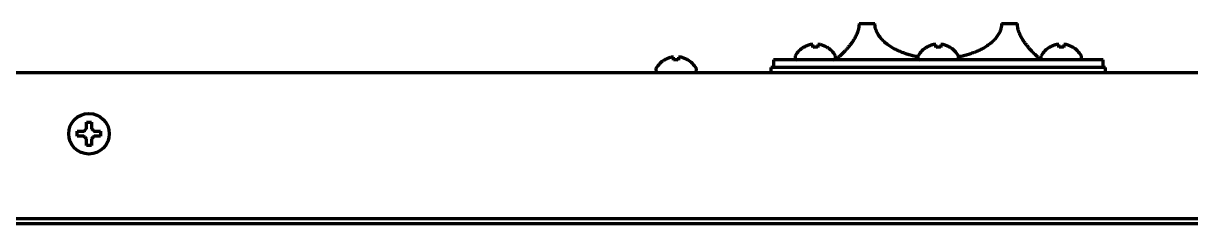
# Model space of a CAD drawing. Header units: inches. Extents: x -2983 to 7024, y 422 to 5529.
# Drawn here: x 6528.7 to 6758.9, y 3910.5 to 3950.1 of the extents above; entities that cross this region are included whole.
import ezdxf

# ---------------------------------------------------------------- set-up
doc = ezdxf.new("R2010")
doc.units = ezdxf.units.IN

msp = doc.modelspace()

# ---------------------------------------------------------------- linework, layer by layer
at = {"linetype": 'Continuous', "lineweight": 70}
for p, q in [((6693.51, 3950.09), (6696.62, 3950.09)), ((6721.62, 3950.09), (6724.74, 3950.09)), ((6682.58, 3945.34), (6682.58, 3945.37)), ((6687.18, 3945.37), (6687.18, 3945.34)), ((6706.82, 3945.34), (6706.82, 3945.37)), ((6711.42, 3945.37), (6711.42, 3945.34)), ((6731.07, 3945.34), (6731.07, 3945.37)), ((6735.67, 3945.37), (6735.67, 3945.34)), ((6655.12, 3942.84), (6655.12, 3942.87)), ((6659.72, 3942.87), (6659.72, 3942.84)), ((6741.62, 3942.89), (6676.62, 3942.89)), ((6676.62, 3942.89), (6676.62, 3941.39)), ((6680.88, 3943.49), (6680.88, 3943.29)), ((6688.88, 3943.29), (6688.88, 3943.49)), ((6689.12, 3943.09), (6689.12, 3942.89)), ((6705.12, 3943.49), (6705.12, 3943.29)), ((6713.12, 3943.29), (6713.12, 3943.49)), ((6729.12, 3942.89), (6729.12, 3943.09)), ((6729.37, 3943.49), (6729.37, 3943.29)), ((6737.37, 3943.29), (6737.37, 3943.49)), ((6741.62, 3941.39), (6741.62, 3942.89)), ((6097.12, 3940.39), (6986.12, 3940.39)), ((6653.42, 3940.99), (6653.42, 3940.79)), ((6661.42, 3940.79), (6661.42, 3940.99)), ((6692.62, 3941.39), (6676.12, 3941.39)), ((6676.12, 3941.39), (6676.12, 3940.39)), ((6742.12, 3941.39), (6692.62, 3941.39)), ((6742.12, 3940.39), (6742.12, 3941.39)), ((6539.32, 3928.29), (6539.32, 3928.79)), ((6539.32, 3927.79), (6539.32, 3928.29)), ((6543.92, 3928.79), (6543.92, 3928.29)), ((6543.92, 3928.29), (6543.92, 3927.79)), ((6981.12, 3911.51), (6102.12, 3911.51)), ((6981.12, 3910.54), (6102.12, 3910.54))]:
    msp.add_line(p, q, dxfattribs=at)
msp.add_circle((6541.62, 3928.29), 4, dxfattribs=at)
for centre, radius, start, end in [((6685.07, 3941.27), 4.8, 121.3727, 149.6988), ((6684.68, 3941.27), 4.8, 30.3012, 58.6273), ((6709.32, 3941.27), 4.8, 121.3727, 149.6988), ((6708.93, 3941.27), 4.8, 30.3012, 58.6273), ((6733.57, 3941.27), 4.8, 121.3727, 149.6988), ((6733.17, 3941.27), 4.8, 30.3012, 58.6273), ((6657.62, 3938.77), 4.8, 121.3727, 149.6988), ((6657.23, 3938.77), 4.8, 30.3012, 58.6273), ((6681.28, 3943.49), 0.4, 149.6988, 180), ((6681.28, 3943.29), 0.4, 180, 270), ((6688.48, 3943.29), 0.4, 270, 0), ((6688.48, 3943.49), 0.4, 0, 30.3012), ((6705.52, 3943.49), 0.4, 149.6988, 180), ((6705.52, 3943.29), 0.4, 180, 270), ((6712.72, 3943.29), 0.4, 270, 0), ((6712.72, 3943.49), 0.4, 0, 30.3012), ((6729.77, 3943.49), 0.4, 149.6988, 180), ((6729.77, 3943.29), 0.4, 180, 270), ((6736.97, 3943.29), 0.4, 270, 0), ((6736.97, 3943.49), 0.4, 0, 30.3012), ((6653.82, 3940.99), 0.4, 149.6988, 180), ((6653.82, 3940.79), 0.4, 180, 270), ((6661.02, 3940.79), 0.4, 270, 0), ((6661.02, 3940.99), 0.4, 0, 30.3012)]:
    msp.add_arc(centre, radius, start, end, dxfattribs=at)
for points, knots in [([(6693.51, 3950.09), (6693.51, 3949.92), (6693.5, 3949.75), (6693.47, 3949.41), (6693.44, 3949.24), (6693.4, 3949.04), (6693.39, 3949), (6693.37, 3948.92), (6693.34, 3948.8), (6693.3, 3948.68), (6693.23, 3948.45), (6693.18, 3948.3), (6693.07, 3948.02), (6693.01, 3947.88), (6692.89, 3947.61), (6692.82, 3947.48), (6692.69, 3947.23), (6692.62, 3947.11), (6692.48, 3946.87), (6692.41, 3946.76), (6692.27, 3946.54), (6692.2, 3946.44), (6692.09, 3946.28), (6692.03, 3946.21), (6691.98, 3946.13), (6691.94, 3946.08), (6691.93, 3946.06), (6691.76, 3945.84), (6691.62, 3945.66), (6691.34, 3945.32), (6691.21, 3945.17), (6690.94, 3944.87), (6690.82, 3944.74), (6690.63, 3944.55), (6690.57, 3944.48), (6690.48, 3944.39), (6690.46, 3944.37), (6690.4, 3944.31), (6690.37, 3944.28), (6690.23, 3944.14), (6690.13, 3944.04), (6689.93, 3943.85), (6689.84, 3943.76), (6689.68, 3943.61), (6689.6, 3943.54), (6689.47, 3943.41), (6689.41, 3943.36), (6689.34, 3943.3), (6689.33, 3943.28), (6689.31, 3943.26), (6689.27, 3943.23), (6689.24, 3943.2), (6689.19, 3943.16), (6689.17, 3943.13), (6689.14, 3943.11), (6689.13, 3943.1), (6689.13, 3943.09), (6689.12, 3943.09), (6689.12, 3943.09)], [0, 0, 0, 0, 0.031276, 0.031276, 0.062553, 0.062553, 0.070372, 0.070372, 0.078191, 0.093829, 0.093829, 0.125106, 0.125106, 0.156382, 0.156382, 0.187658, 0.187658, 0.218935, 0.218935, 0.250211, 0.250211, 0.281488, 0.281488, 0.297126, 0.304945, 0.304945, 0.312764, 0.312764, 0.375317, 0.375317, 0.437869, 0.437869, 0.500422, 0.500422, 0.531699, 0.531699, 0.547337, 0.547337, 0.562975, 0.562975, 0.625528, 0.625528, 0.688081, 0.688081, 0.750633, 0.750633, 0.813186, 0.813186, 0.828824, 0.828824, 0.844463, 0.875739, 0.875739, 0.938292, 0.938292, 0.969568, 0.969568, 1, 1, 1, 1]), ([(6705.24, 3943.45), (6705.19, 3943.46), (6705.14, 3943.46), (6704.77, 3943.54), (6704.45, 3943.61), (6703.81, 3943.76), (6703.49, 3943.85), (6702.87, 3944.04), (6702.56, 3944.14), (6702.18, 3944.28), (6702.11, 3944.3), (6701.96, 3944.36), (6701.73, 3944.45), (6701.51, 3944.54), (6701.07, 3944.73), (6700.79, 3944.87), (6700.24, 3945.16), (6699.97, 3945.32), (6699.45, 3945.66), (6699.2, 3945.84), (6698.89, 3946.08), (6698.83, 3946.13), (6698.71, 3946.23), (6698.65, 3946.28), (6698.48, 3946.43), (6698.36, 3946.54), (6698.14, 3946.76), (6698.04, 3946.87), (6697.83, 3947.1), (6697.73, 3947.23), (6697.61, 3947.38), (6697.59, 3947.42), (6697.54, 3947.48), (6697.47, 3947.58), (6697.41, 3947.68), (6697.28, 3947.88), (6697.2, 3948.02), (6697.05, 3948.3), (6696.98, 3948.45), (6696.9, 3948.64), (6696.89, 3948.68), (6696.86, 3948.76), (6696.85, 3948.8), (6696.81, 3948.92), (6696.78, 3949), (6696.72, 3949.24), (6696.68, 3949.41), (6696.65, 3949.62), (6696.65, 3949.66), (6696.64, 3949.75), (6696.64, 3949.79), (6696.63, 3949.92), (6696.62, 3950.01), (6696.62, 3950.09)], [0, 0, 0, 0, 0.011898, 0.011898, 0.09424, 0.09424, 0.176582, 0.176582, 0.258924, 0.258924, 0.279509, 0.279509, 0.300095, 0.341266, 0.341266, 0.423607, 0.423607, 0.505949, 0.505949, 0.588291, 0.588291, 0.608876, 0.608876, 0.629462, 0.629462, 0.670633, 0.670633, 0.711804, 0.711804, 0.752975, 0.752975, 0.763267, 0.763267, 0.77356, 0.794145, 0.794145, 0.835316, 0.835316, 0.876487, 0.876487, 0.88678, 0.88678, 0.897073, 0.897073, 0.917658, 0.917658, 0.958829, 0.958829, 0.969122, 0.969122, 0.979415, 0.979415, 1, 1, 1, 1]), ([(6721.62, 3950.09), (6721.62, 3949.92), (6721.61, 3949.75), (6721.57, 3949.41), (6721.53, 3949.24), (6721.48, 3949.04), (6721.47, 3949), (6721.44, 3948.92), (6721.4, 3948.8), (6721.36, 3948.68), (6721.27, 3948.45), (6721.2, 3948.3), (6721.05, 3948.02), (6720.97, 3947.88), (6720.8, 3947.61), (6720.71, 3947.48), (6720.52, 3947.23), (6720.42, 3947.11), (6720.21, 3946.87), (6720.11, 3946.76), (6719.89, 3946.54), (6719.77, 3946.43), (6719.6, 3946.28), (6719.51, 3946.2), (6719.42, 3946.13), (6719.36, 3946.08), (6719.33, 3946.06), (6719.06, 3945.84), (6718.8, 3945.66), (6718.28, 3945.32), (6718.01, 3945.17), (6717.46, 3944.87), (6717.18, 3944.74), (6716.74, 3944.54), (6716.6, 3944.48), (6716.37, 3944.39), (6716.3, 3944.36), (6716.15, 3944.31), (6716.07, 3944.28), (6715.69, 3944.14), (6715.38, 3944.04), (6714.76, 3943.85), (6714.44, 3943.76), (6713.8, 3943.61), (6713.48, 3943.54), (6713.12, 3943.47), (6713.09, 3943.46), (6713.05, 3943.45)], [0, 0, 0, 0, 0.041322, 0.041322, 0.082645, 0.082645, 0.092975, 0.092975, 0.103306, 0.123967, 0.123967, 0.165289, 0.165289, 0.206612, 0.206612, 0.247934, 0.247934, 0.289256, 0.289256, 0.330579, 0.330579, 0.371901, 0.371901, 0.392562, 0.402893, 0.402893, 0.413223, 0.413223, 0.495868, 0.495868, 0.578512, 0.578512, 0.661157, 0.661157, 0.702479, 0.702479, 0.72314, 0.72314, 0.743802, 0.743802, 0.826446, 0.826446, 0.909091, 0.909091, 0.991736, 0.991736, 1, 1, 1, 1]), ([(6729.12, 3943.09), (6729.12, 3943.09), (6729.12, 3943.09), (6729.12, 3943.09), (6729.11, 3943.1), (6729.08, 3943.13), (6729.03, 3943.18), (6728.94, 3943.26), (6728.84, 3943.36), (6728.78, 3943.41), (6728.68, 3943.51), (6728.64, 3943.54), (6728.59, 3943.59), (6728.57, 3943.61), (6728.53, 3943.65), (6728.51, 3943.67), (6728.4, 3943.77), (6728.31, 3943.85), (6728.12, 3944.04), (6728.02, 3944.14), (6727.8, 3944.36), (6727.68, 3944.48), (6727.44, 3944.73), (6727.31, 3944.87), (6727.11, 3945.09), (6727.05, 3945.16), (6726.94, 3945.28), (6726.91, 3945.32), (6726.84, 3945.4), (6726.8, 3945.45), (6726.63, 3945.66), (6726.49, 3945.84), (6726.27, 3946.13), (6726.2, 3946.23), (6726.06, 3946.43), (6725.98, 3946.54), (6725.88, 3946.7), (6725.84, 3946.76), (6725.77, 3946.87), (6725.74, 3946.93), (6725.63, 3947.11), (6725.56, 3947.23), (6725.43, 3947.48), (6725.36, 3947.61), (6725.24, 3947.87), (6725.18, 3948.01), (6725.11, 3948.19), (6725.1, 3948.23), (6725.07, 3948.3), (6725.05, 3948.34), (6725.02, 3948.45), (6724.99, 3948.53), (6724.92, 3948.76), (6724.88, 3948.92), (6724.83, 3949.16), (6724.81, 3949.24), (6724.79, 3949.37), (6724.79, 3949.41), (6724.77, 3949.49), (6724.77, 3949.54), (6724.75, 3949.75), (6724.74, 3949.92), (6724.74, 3950.09)], [0, 0, 0, 0, 0.000843, 0.000843, 0.06329, 0.06329, 0.125738, 0.188185, 0.188185, 0.250632, 0.250632, 0.281856, 0.281856, 0.297468, 0.297468, 0.31308, 0.31308, 0.375527, 0.375527, 0.437974, 0.437974, 0.500422, 0.500422, 0.562869, 0.562869, 0.594092, 0.594092, 0.609704, 0.609704, 0.625316, 0.625316, 0.687763, 0.687763, 0.718987, 0.718987, 0.750211, 0.750211, 0.765823, 0.765823, 0.781434, 0.781434, 0.812658, 0.812658, 0.843882, 0.843882, 0.875105, 0.875105, 0.882911, 0.882911, 0.890717, 0.890717, 0.906329, 0.906329, 0.937553, 0.937553, 0.953165, 0.953165, 0.96097, 0.96097, 0.968776, 0.968776, 1, 1, 1, 1]), ([(6684.38, 3945.34), (6684.38, 3945.46), (6684.38, 3945.57), (6684.38, 3945.71), (6684.38, 3945.75), (6684.38, 3945.82), (6684.38, 3945.86), (6684.38, 3945.89)], [0, 0, 0, 0, 0.5, 0.5, 0.75, 0.75, 1, 1, 1, 1]), ([(6687.18, 3945.34), (6686.97, 3945.46), (6686.76, 3945.57), (6686.44, 3945.71), (6686.33, 3945.75), (6686.1, 3945.82), (6685.99, 3945.86), (6685.88, 3945.89)], [0, 0, 0, 0, 0.5, 0.5, 0.75, 0.75, 1, 1, 1, 1]), ([(6708.62, 3945.34), (6708.62, 3945.46), (6708.62, 3945.57), (6708.62, 3945.71), (6708.62, 3945.75), (6708.62, 3945.82), (6708.62, 3945.86), (6708.62, 3945.89)], [0, 0, 0, 0, 0.5, 0.5, 0.75, 0.75, 1, 1, 1, 1]), ([(6711.42, 3945.34), (6711.22, 3945.46), (6711.01, 3945.57), (6710.69, 3945.71), (6710.58, 3945.75), (6710.35, 3945.82), (6710.24, 3945.86), (6710.12, 3945.89)], [0, 0, 0, 0, 0.5, 0.5, 0.75, 0.75, 1, 1, 1, 1]), ([(6732.87, 3945.34), (6732.87, 3945.46), (6732.87, 3945.57), (6732.87, 3945.71), (6732.87, 3945.75), (6732.87, 3945.82), (6732.87, 3945.86), (6732.87, 3945.89)], [0, 0, 0, 0, 0.5, 0.5, 0.75, 0.75, 1, 1, 1, 1]), ([(6735.67, 3945.34), (6735.47, 3945.46), (6735.26, 3945.57), (6734.94, 3945.71), (6734.83, 3945.75), (6734.6, 3945.82), (6734.49, 3945.86), (6734.37, 3945.89)], [0, 0, 0, 0, 0.5, 0.5, 0.75, 0.75, 1, 1, 1, 1]), ([(6656.92, 3942.84), (6656.92, 3942.96), (6656.92, 3943.07), (6656.92, 3943.21), (6656.92, 3943.25), (6656.92, 3943.32), (6656.92, 3943.36), (6656.92, 3943.39)], [0, 0, 0, 0, 0.5, 0.5, 0.75, 0.75, 1, 1, 1, 1]), ([(6659.72, 3942.84), (6659.52, 3942.96), (6659.31, 3943.07), (6658.99, 3943.21), (6658.88, 3943.25), (6658.65, 3943.32), (6658.54, 3943.36), (6658.42, 3943.39)], [0, 0, 0, 0, 0.5, 0.5, 0.75, 0.75, 1, 1, 1, 1]), ([(6542.12, 3930.59), (6542.12, 3930.39), (6542.12, 3930.18), (6542.12, 3929.85), (6542.12, 3929.74), (6542.12, 3929.52), (6542.12, 3929.41), (6542.12, 3929.29)], [0, 0, 0, 0, 0.5, 0.5, 0.75, 0.75, 1, 1, 1, 1]), ([(6539.32, 3928.79), (6539.53, 3928.79), (6539.74, 3928.79), (6540.06, 3928.79), (6540.17, 3928.79), (6540.4, 3928.79), (6540.51, 3928.79), (6540.62, 3928.79)], [0, 0, 0, 0, 0.5, 0.5, 0.75, 0.75, 1, 1, 1, 1]), ([(6543.92, 3927.79), (6543.72, 3927.79), (6543.51, 3927.79), (6543.19, 3927.79), (6543.08, 3927.79), (6542.85, 3927.79), (6542.74, 3927.79), (6542.62, 3927.79)], [0, 0, 0, 0, 0.5, 0.5, 0.75, 0.75, 1, 1, 1, 1]), ([(6541.12, 3925.99), (6541.12, 3926.19), (6541.12, 3926.4), (6541.12, 3926.73), (6541.12, 3926.84), (6541.12, 3927.06), (6541.12, 3927.18), (6541.12, 3927.29)], [0, 0, 0, 0, 0.5, 0.5, 0.75, 0.75, 1, 1, 1, 1])]:
    msp.add_open_spline(points, degree=3, knots=knots, dxfattribs=at)
for points in [[(6683.88, 3945.89), (6683.82, 3945.87), (6683.71, 3945.84), (6683.55, 3945.79), (6683.39, 3945.74), (6683.24, 3945.68), (6683.09, 3945.61), (6682.93, 3945.54), (6682.76, 3945.45), (6682.64, 3945.38), (6682.58, 3945.34)], [(6684.38, 3945.89), (6684.35, 3945.89), (6684.3, 3945.9), (6684.22, 3945.9), (6684.15, 3945.9), (6684.08, 3945.9), (6684.01, 3945.9), (6683.94, 3945.9), (6683.9, 3945.89), (6683.88, 3945.89)], [(6685.38, 3945.34), (6685.21, 3945.36), (6684.88, 3945.38), (6684.54, 3945.36), (6684.38, 3945.34)], [(6685.88, 3945.89), (6685.85, 3945.89), (6685.8, 3945.9), (6685.73, 3945.9), (6685.66, 3945.9), (6685.59, 3945.9), (6685.52, 3945.9), (6685.45, 3945.9), (6685.4, 3945.89), (6685.38, 3945.89)], [(6685.38, 3945.89), (6685.38, 3945.87), (6685.38, 3945.84), (6685.38, 3945.79), (6685.38, 3945.74), (6685.38, 3945.68), (6685.38, 3945.61), (6685.38, 3945.54), (6685.38, 3945.45), (6685.38, 3945.38), (6685.38, 3945.34)], [(6708.12, 3945.89), (6708.07, 3945.87), (6707.96, 3945.84), (6707.8, 3945.79), (6707.64, 3945.74), (6707.49, 3945.68), (6707.33, 3945.61), (6707.18, 3945.54), (6707.01, 3945.45), (6706.89, 3945.38), (6706.82, 3945.34)], [(6708.62, 3945.89), (6708.6, 3945.89), (6708.55, 3945.9), (6708.47, 3945.9), (6708.4, 3945.9), (6708.33, 3945.9), (6708.26, 3945.9), (6708.19, 3945.9), (6708.15, 3945.89), (6708.12, 3945.89)], [(6709.62, 3945.34), (6709.46, 3945.36), (6709.12, 3945.38), (6708.79, 3945.36), (6708.62, 3945.34)], [(6710.12, 3945.89), (6710.1, 3945.89), (6710.05, 3945.9), (6709.98, 3945.9), (6709.91, 3945.9), (6709.84, 3945.9), (6709.77, 3945.9), (6709.7, 3945.9), (6709.65, 3945.89), (6709.62, 3945.89)], [(6709.62, 3945.89), (6709.62, 3945.87), (6709.62, 3945.84), (6709.62, 3945.79), (6709.62, 3945.74), (6709.62, 3945.68), (6709.62, 3945.61), (6709.62, 3945.54), (6709.62, 3945.45), (6709.62, 3945.38), (6709.62, 3945.34)], [(6732.37, 3945.89), (6732.32, 3945.87), (6732.21, 3945.84), (6732.05, 3945.79), (6731.89, 3945.74), (6731.73, 3945.68), (6731.58, 3945.61), (6731.43, 3945.54), (6731.26, 3945.45), (6731.14, 3945.38), (6731.07, 3945.34)], [(6732.87, 3945.89), (6732.85, 3945.89), (6732.8, 3945.9), (6732.72, 3945.9), (6732.65, 3945.9), (6732.58, 3945.9), (6732.51, 3945.9), (6732.44, 3945.9), (6732.4, 3945.89), (6732.37, 3945.89)], [(6733.87, 3945.34), (6733.71, 3945.36), (6733.37, 3945.38), (6733.04, 3945.36), (6732.87, 3945.34)], [(6734.37, 3945.89), (6734.35, 3945.89), (6734.3, 3945.9), (6734.23, 3945.9), (6734.16, 3945.9), (6734.09, 3945.9), (6734.02, 3945.9), (6733.94, 3945.9), (6733.9, 3945.89), (6733.87, 3945.89)], [(6733.87, 3945.89), (6733.87, 3945.87), (6733.87, 3945.84), (6733.87, 3945.79), (6733.87, 3945.74), (6733.87, 3945.68), (6733.87, 3945.61), (6733.87, 3945.54), (6733.87, 3945.45), (6733.87, 3945.38), (6733.87, 3945.34)], [(6656.42, 3943.39), (6656.37, 3943.37), (6656.26, 3943.34), (6656.1, 3943.29), (6655.94, 3943.24), (6655.79, 3943.18), (6655.63, 3943.11), (6655.48, 3943.04), (6655.31, 3942.95), (6655.19, 3942.88), (6655.12, 3942.84)], [(6656.92, 3943.39), (6656.9, 3943.39), (6656.85, 3943.4), (6656.77, 3943.4), (6656.7, 3943.4), (6656.63, 3943.4), (6656.56, 3943.4), (6656.49, 3943.4), (6656.45, 3943.39), (6656.42, 3943.39)], [(6657.92, 3942.84), (6657.76, 3942.86), (6657.42, 3942.88), (6657.09, 3942.86), (6656.92, 3942.84)], [(6658.42, 3943.39), (6658.4, 3943.39), (6658.35, 3943.4), (6658.28, 3943.4), (6658.21, 3943.4), (6658.14, 3943.4), (6658.07, 3943.4), (6658, 3943.4), (6657.95, 3943.39), (6657.92, 3943.39)], [(6657.92, 3943.39), (6657.92, 3943.37), (6657.92, 3943.34), (6657.92, 3943.29), (6657.92, 3943.24), (6657.92, 3943.18), (6657.92, 3943.11), (6657.92, 3943.04), (6657.92, 3942.95), (6657.92, 3942.88), (6657.92, 3942.84)], [(6541.12, 3929.29), (6541.12, 3929.35), (6541.12, 3929.45), (6541.12, 3929.62), (6541.12, 3929.77), (6541.12, 3929.93), (6541.12, 3930.08), (6541.12, 3930.24), (6541.12, 3930.4), (6541.12, 3930.53), (6541.12, 3930.59)], [(6541.12, 3930.59), (6541.29, 3930.59), (6541.62, 3930.59), (6541.96, 3930.59), (6542.12, 3930.59)], [(6540.62, 3927.79), (6540.57, 3927.79), (6540.46, 3927.79), (6540.3, 3927.79), (6540.14, 3927.79), (6539.99, 3927.79), (6539.83, 3927.79), (6539.68, 3927.79), (6539.51, 3927.79), (6539.39, 3927.79), (6539.32, 3927.79)], [(6540.62, 3928.79), (6540.65, 3928.82), (6540.7, 3928.86), (6540.77, 3928.93), (6540.84, 3929.01), (6540.91, 3929.08), (6540.98, 3929.15), (6541.05, 3929.22), (6541.1, 3929.27), (6541.12, 3929.29)], [(6541.12, 3927.29), (6541.1, 3927.32), (6541.05, 3927.37), (6540.97, 3927.44), (6540.9, 3927.51), (6540.83, 3927.58), (6540.76, 3927.65), (6540.69, 3927.72), (6540.65, 3927.77), (6540.62, 3927.79)], [(6542.12, 3929.29), (6542.15, 3929.27), (6542.2, 3929.21), (6542.28, 3929.14), (6542.35, 3929.07), (6542.42, 3929), (6542.49, 3928.93), (6542.56, 3928.86), (6542.6, 3928.82), (6542.62, 3928.79)], [(6542.62, 3927.79), (6542.6, 3927.77), (6542.55, 3927.72), (6542.48, 3927.65), (6542.41, 3927.58), (6542.34, 3927.51), (6542.27, 3927.44), (6542.2, 3927.36), (6542.15, 3927.32), (6542.12, 3927.29)], [(6542.62, 3928.79), (6542.68, 3928.79), (6542.79, 3928.79), (6542.95, 3928.79), (6543.11, 3928.79), (6543.26, 3928.79), (6543.41, 3928.79), (6543.57, 3928.79), (6543.74, 3928.79), (6543.86, 3928.79), (6543.92, 3928.79)], [(6542.12, 3925.99), (6541.96, 3925.99), (6541.62, 3925.99), (6541.29, 3925.99), (6541.12, 3925.99)], [(6542.12, 3927.29), (6542.12, 3927.24), (6542.12, 3927.13), (6542.12, 3926.97), (6542.12, 3926.81), (6542.12, 3926.65), (6542.12, 3926.5), (6542.12, 3926.35), (6542.12, 3926.18), (6542.12, 3926.06), (6542.12, 3925.99)]]:
    msp.add_open_spline(points, degree=3, dxfattribs=at)

doc.saveas('drawing.dxf')
